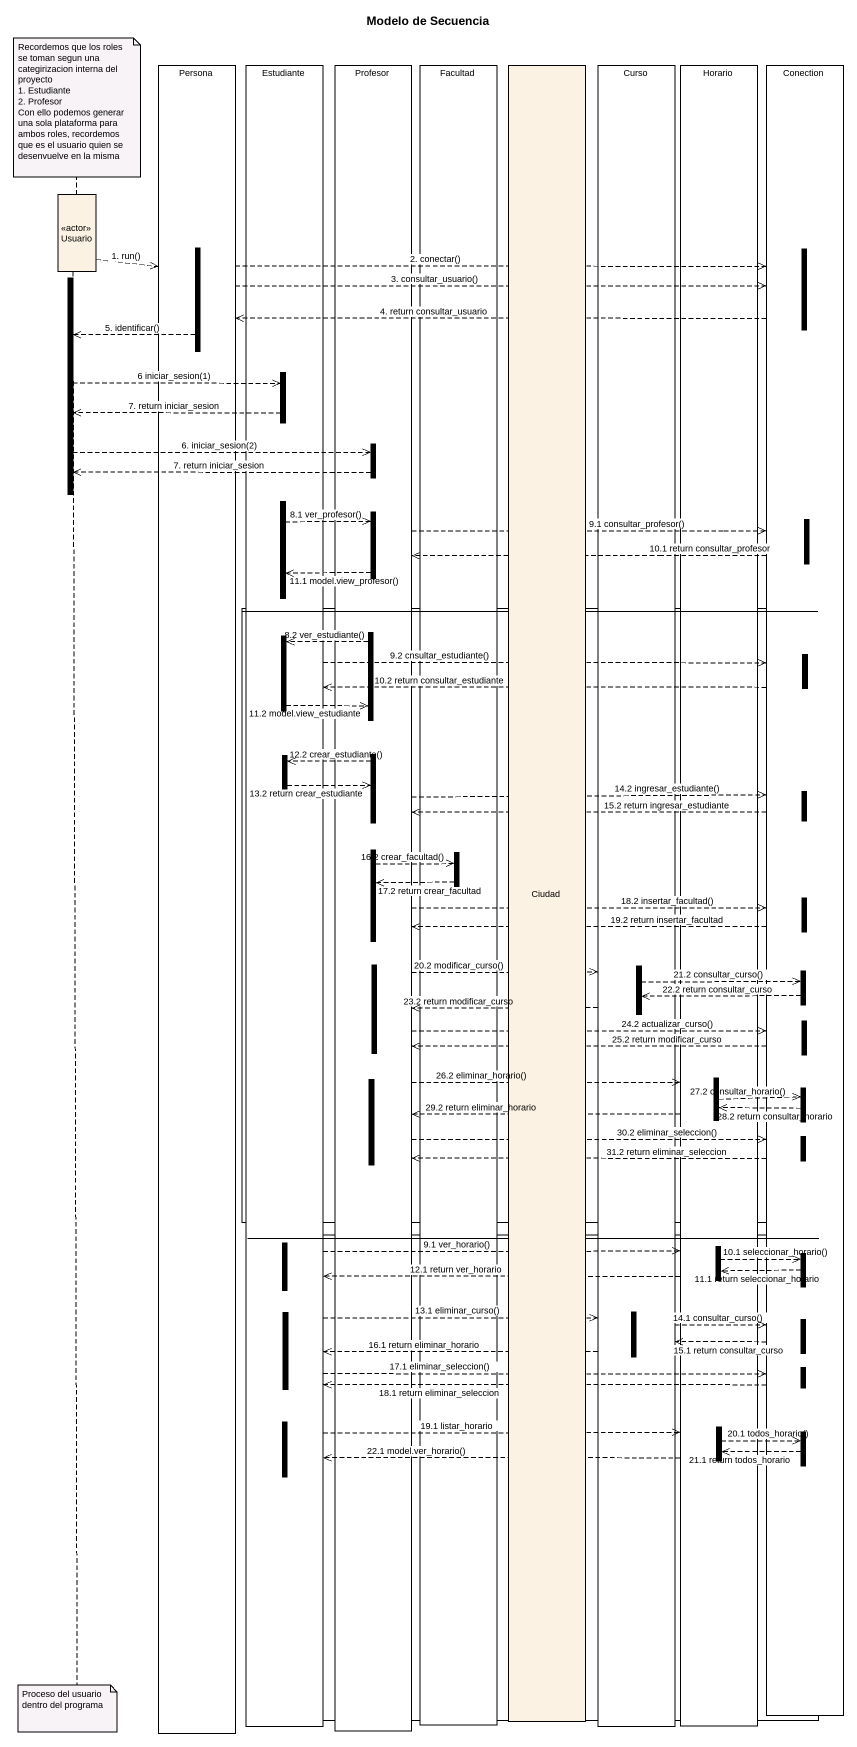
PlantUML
@startuml
title Modelo de Secuencia
hide empty description
state Persona <<object>> {
  state fork1 <<fork>>
}
state Estudiante <<object>> {
  state fork4 <<fork>>
  state fork6 <<fork>>
  state fork9 <<fork>>
  state fork12 <<fork>>
  state fork26 <<fork>>
  state fork29 <<fork>>
  state fork33 <<fork>>
}
state Profesor <<object>> {
  state fork5 <<fork>>
  state fork7 <<fork>>
  state fork10 <<fork>>
  state fork13 <<fork>>
  state fork15 <<fork>>
  state fork18 <<fork>>
  state fork22 <<fork>>
}
state Facultad <<object>> {
  state fork16 <<fork>>
}
state Ciudad <<object>>
state Curso <<object>> {
  state fork19 <<fork>>
  state fork30 <<fork>>
}
state Horario <<object>> {
  state fork23 <<fork>>
  state fork27 <<fork>>
  state fork34 <<fork>>
}
state Conection <<object>> {
  state fork2 <<fork>>
  state fork8 <<fork>>
  state fork11 <<fork>>
  state fork14 <<fork>>
  state fork17 <<fork>>
  state fork20 <<fork>>
  state fork21 <<fork>>
  state fork24 <<fork>>
  state fork25 <<fork>>
  state fork28 <<fork>>
  state fork31 <<fork>>
  state fork32 <<fork>>
  state fork35 <<fork>>
}
state Usuario <<actor>>
state fork3 <<join>>
state " " as lane1 <<partition>>
state " " as lane2 <<partition>>
Persona -right[dashed]-> Conection : 2. conectar()
Persona -right[dashed]-> Conection : 3. consultar_usuario()
Estudiante -right[dashed]-> Curso : 13.1 eliminar_curso()
Estudiante -right[dashed]-> Horario : 9.1 ver_horario()
Estudiante -right[dashed]-> Horario : 19.1 listar_horario
Estudiante -right[dashed]-> Conection : 9.2 cnsultar_estudiante()
Estudiante -right[dashed]-> Conection : 17.1 eliminar_seleccion()
Profesor -right[dashed]-> Curso : 20.2 modificar_curso()
Profesor -right[dashed]-> Horario : 26.2 eliminar_horario()
Profesor -right[dashed]-> Conection : 9.1 consultar_profesor()
Profesor -right[dashed]-> Conection : 14.2 ingresar_estudiante()
Profesor -right[dashed]-> Conection : 18.2 insertar_facultad()
Profesor -right[dashed]-> Conection : 24.2 actualizar_curso()
Profesor -right[dashed]-> Conection : 30.2 eliminar_seleccion()
Curso -left[dashed]-> Estudiante : 16.1 return eliminar_horario
Curso -left[dashed]-> Profesor : 23.2 return modificar_curso
Curso -right[dashed]-> Conection : 14.1 consultar_curso()
Horario -left[dashed]-> Estudiante : 12.1 return ver_horario
Horario -left[dashed]-> Estudiante : 22.1 model.ver_horario()
Horario -left[dashed]-> Profesor : 29.2 return eliminar_horario
Conection -left[dashed]-> Persona : 4. return consultar_usuario
Conection -left[dashed]-> Estudiante : 10.2 return consultar_estudiante
Conection -left[dashed]-> Estudiante : 18.1 return eliminar_seleccion
Conection -left[dashed]-> Profesor : 10.1 return consultar_profesor
Conection -left[dashed]-> Profesor : 15.2 return ingresar_estudiante
Conection -left[dashed]-> Profesor : 19.2 return insertar_facultad
Conection -left[dashed]-> Profesor : 25.2 return modificar_curso
Conection -left[dashed]-> Profesor : 31.2 return eliminar_seleccion
Conection -left[dashed]-> Curso : 15.1 return consultar_curso
Usuario -[dashed]-> Persona : 1. run()
fork1 -[dashed]-> fork3 : 5. identificar()
fork3 -right[dashed]-> fork4 : 6 iniciar_sesion(1)
fork3 -right[dashed]-> fork5 : 6. iniciar_sesion(2)
fork4 -left[dashed]-> fork3 : 7. return iniciar_sesion
fork5 -left[dashed]-> fork3 : 7. return iniciar_sesion
fork6 -right[dashed]-> fork7 : 8.1 ver_profesor()
fork7 -left[dashed]-> fork6 : 11.1 model.view_profesor()
fork9 -right[dashed]-> fork10 : 11.2 model.view_estudiante
fork10 -left[dashed]-> fork9 : 8.2 ver_estudiante()
fork12 -right[dashed]-> fork13 : 13.2 return crear_estudiante
fork13 -left[dashed]-> fork12 : 12.2 crear_estudiante()
fork15 -right[dashed]-> fork16 : 16.2 crear_facultad()
fork16 -left[dashed]-> fork15 : 17.2 return crear_facultad
fork19 -right[dashed]-> fork20 : 21.2 consultar_curso()
fork20 -left[dashed]-> fork19 : 22.2 return consultar_curso
fork23 -right[dashed]-> fork24 : 27.2 consultar_horario()
fork24 -left[dashed]-> fork23 : 28.2 return consultar_horario
fork27 -right[dashed]-> fork28 : 10.1 seleccionar_horario()
fork28 -left[dashed]-> fork27 : 11.1 return seleccionar_horario
fork34 -right[dashed]-> fork35 : 20.1 todos_horario()
fork35 -left[dashed]-> fork34 : 21.1 return todos_horario
note top of Usuario
  Recordemos que los roles se toman segun una categirizacion interna del proyecto
  1. Estudiante
  2. Profesor
  Con ello podemos generar una sola plataforma para ambos roles, recordemos que es el usuario quien se desenvuelve en la misma
end note
note bottom of Usuario : Proceso del usuario dentro del programa
@enduml
